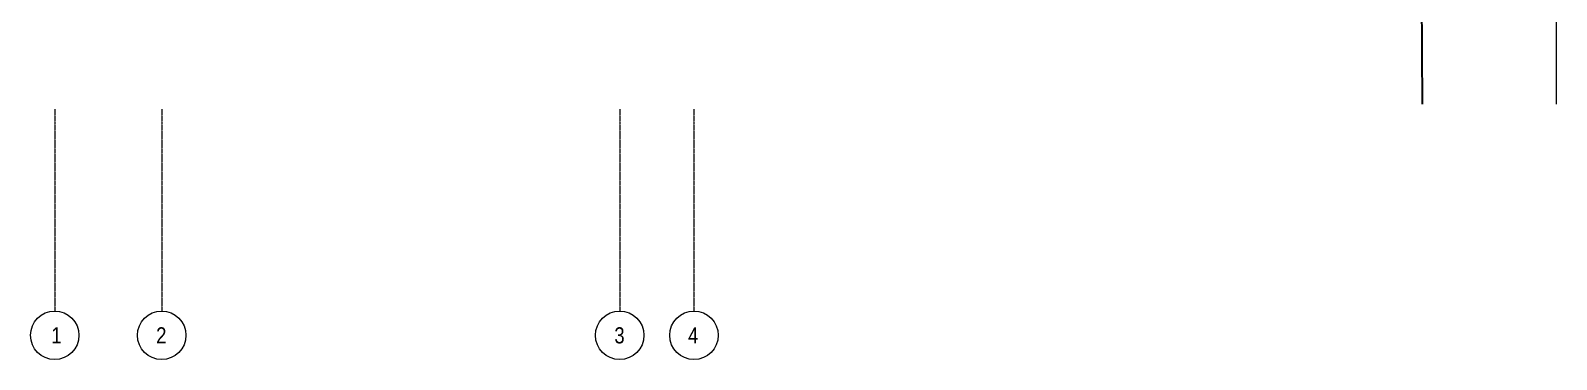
# Model space of a CAD drawing. Header units: centimetres. Extents: x -13617 to -9515, y -261 to 6553.
# Drawn here: x -13278 to -11389, y 1650 to 2057 of the extents above; entities that cross this region are included whole.
import ezdxf

# ---------------------------------------------------------------- set-up
doc = ezdxf.new("R2010")
doc.units = ezdxf.units.CM
doc.linetypes.add('Grid Line', pattern=[2.2225, 1.27, -0.3175, 0.3175, -0.3175])
for name, color, linetype, lineweight in [('A-WALL', 7, 'Continuous', 9), ('S-GRID', 7, 'Continuous', 9), ('S-GRID-IDEN', 7, 'Continuous', 9)]:
    doc.layers.add(name, color=color, linetype=linetype, lineweight=lineweight)
doc.styles.add('Saira Condensed', font='SairaCondensed-Regular.ttf', dxfattribs={"height": 20})

# ---------------------------------------------------------------- blocks, each defined once
blk = doc.blocks.new('PQ_RVR_ARQ-01_ZZ_ZZ_MO_T_A_rvt-1-Planta patio maniobras')
at = {"layer": 'A-WALL', "color": 253, "true_color": 0xaaaaaa}
for p, q in [((-11388.7, 1965.8), (-11388.7, 2181.7)), ((-11554.9, 1965.8), (-11556.1, 2158.3)), ((-11555.6, 2158.3), (-11554.4, 1965.8))]:
    blk.add_line(p, q, dxfattribs=at)
blk = doc.blocks.new('Grid - 3mm-1647199-Planta patio maniobras')
at = {"layer": 'S-GRID-IDEN', "color": 253, "true_color": 0xaaaaaa}
blk.add_circle((0, 0), 0.3, dxfattribs=at)

msp = doc.modelspace()

# ---------------------------------------------------------------- block references
at = {"lineweight": 5}
msp.add_blockref('PQ_RVR_ARQ-01_ZZ_ZZ_MO_T_A_rvt-1-Planta patio maniobras', (0, 0), dxfattribs=at)
at = {"layer": 'S-GRID-IDEN', "color": 253, "true_color": 0xaaaaaa, "xscale": 99.99999999999993, "yscale": 99.99999999999993, "zscale": 99.99999999999993, "rotation": 180}
for p in [(-13247.6, 1679.9), (-13115.2, 1679.9), (-12548.3, 1679.9), (-12456.4, 1679.9)]:
    msp.add_blockref('Grid - 3mm-1647199-Planta patio maniobras', p, dxfattribs=at)

# ---------------------------------------------------------------- texts
at = {"layer": 'S-GRID-IDEN', "color": 253, "true_color": 0xaaaaaa, "char_height": 20, "attachment_point": 1, "style": 'Saira Condensed'}
for s, insert, width in [('1', (-13251.9, 1689.8), 9.62), ('2', (-13122.1, 1689.8), 16.034), ('3', (-12554.9, 1689.8), 15.232), ('4', (-12463.7, 1689.8), 16.835)]:
    msp.add_mtext(s, dxfattribs=dict(at, insert=insert, width=width))

# ---------------------------------------------------------------- next in the draw order: linework, layer by layer
at = {"layer": 'S-GRID', "color": 253, "linetype": 'Grid Line', "true_color": 0xaaaaaa}
for p, q in [((-13247.6, 1959.9), (-13247.6, 1709.9)), ((-13115.2, 1959.9), (-13115.2, 1709.9)), ((-12548.3, 1959.9), (-12548.3, 1709.9)), ((-12456.4, 1959.9), (-12456.4, 1709.9))]:
    msp.add_line(p, q, dxfattribs=at)

doc.saveas('drawing.dxf')
